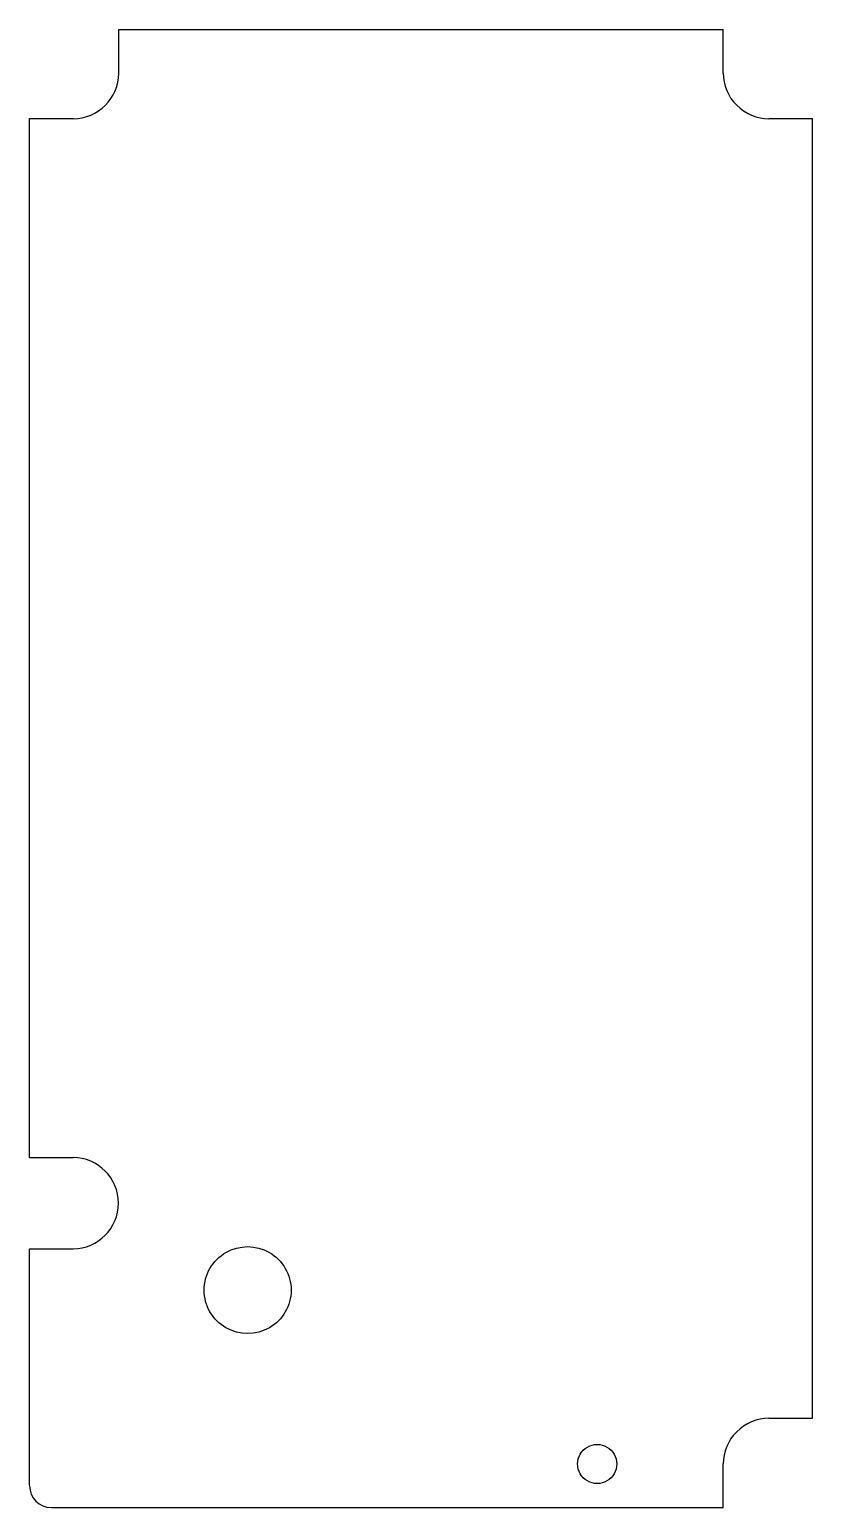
# Model space of a CAD drawing. Extents: x 166.4 to 202.4, y -169.5 to -101.5.
import ezdxf

# ---------------------------------------------------------------- set-up
doc = ezdxf.new("R2010")
doc.units = 0
doc.layers.get('0').update_dxf_attribs({"linetype": 'CONTINUOUS'})

msp = doc.modelspace()

# ---------------------------------------------------------------- linework, layer by layer
at = {"color": 7}
for points in [[(170.455278, -101.480427), (198.255578, -101.480427)], [(170.455278, -103.479407), (170.455278, -101.480427)], [(198.255578, -103.479407), (198.255578, -101.480427)], [(166.355718, -121.678507), (166.355718, -117.779607), (166.355718, -105.579987), (168.354698, -105.579987)], [(200.356158, -105.579987), (202.355138, -105.579987)], [(202.355138, -165.379207), (202.355138, -105.579987)], [(166.355718, -145.280187), (166.355718, -121.678507)], [(166.355718, -153.380247), (166.355718, -145.280187)], [(166.355718, -153.380247), (168.354698, -153.380247)], [(166.355718, -157.578867), (168.354698, -157.578867)], [(166.355718, -168.478007), (166.355718, -157.578867)], [(200.356158, -165.379207), (202.355138, -165.379207)], [(198.255578, -169.478767), (198.255578, -167.479787)], [(167.356478, -169.478767), (198.255578, -169.478767)]]:
    msp.add_lwpolyline(points, dxfattribs=at)
for points in [[(178.383639, -159.480562)], [(193.356758, -167.480552)]]:
    msp.add_lwpolyline(points, close=True, dxfattribs=at)
for points in [[(168.356984, -105.580495), (169.516738, -105.580394), (170.456841, -104.640178), (170.456802, -103.480423)], [(198.256848, -103.480423), (198.256829, -104.037402), (198.47808, -104.571575), (198.871924, -104.965419)], [(198.871924, -104.965419), (199.265768, -105.359263), (199.79994, -105.580514), (200.35692, -105.580495)], [(170.441665, -155.480446), (170.441665, -154.326626), (169.510773, -153.388918), (168.356984, -153.380501)], [(168.356984, -157.580391), (169.510773, -157.571974), (170.441665, -156.634266), (170.441665, -155.480446)], [(174.383637, -159.480562), (174.383637, -158.766031), (174.764835, -158.105776), (175.383637, -157.748511)], [(175.383637, -157.748511), (176.00244, -157.391245), (176.764836, -157.391245), (177.383638, -157.748511)], [(177.383638, -157.748511), (178.002441, -158.105776), (178.383639, -158.766031), (178.383639, -159.480562)], [(175.383637, -161.212614), (174.764835, -160.855348), (174.383637, -160.195094), (174.383637, -159.480562)], [(178.383639, -159.480562), (178.383639, -160.195094), (178.002441, -160.855348), (177.383638, -161.212614)], [(177.383638, -161.212614), (176.764836, -161.56988), (176.00244, -161.56988), (175.383637, -161.212614)], [(200.35692, -165.380477), (199.79994, -165.380458), (199.265768, -165.601709), (198.871924, -165.995553)], [(192.006757, -166.701128), (192.285218, -166.540358), (192.628297, -166.540358), (192.906758, -166.701128)], [(198.871924, -165.995553), (198.47808, -166.389397), (198.256829, -166.923569), (198.256848, -167.480549)], [(191.556757, -167.480552), (191.556757, -167.159012), (191.728296, -166.861898), (192.006757, -166.701128)], [(192.906758, -166.701128), (193.185219, -166.861898), (193.356758, -167.159012), (193.356758, -167.480552)], [(192.006757, -168.259975), (191.728296, -168.099205), (191.556757, -167.802091), (191.556757, -167.480552)], [(193.356758, -167.480552), (193.356758, -167.802091), (193.185219, -168.099205), (192.906758, -168.259975)], [(166.356988, -168.480547), (166.356989, -169.03283), (166.804703, -169.480544), (167.356986, -169.480545)], [(192.906758, -168.259975), (192.628297, -168.420745), (192.285218, -168.420745), (192.006757, -168.259975)]]:
    msp.add_open_spline(points, degree=3, dxfattribs=at)

doc.saveas('drawing.dxf')
